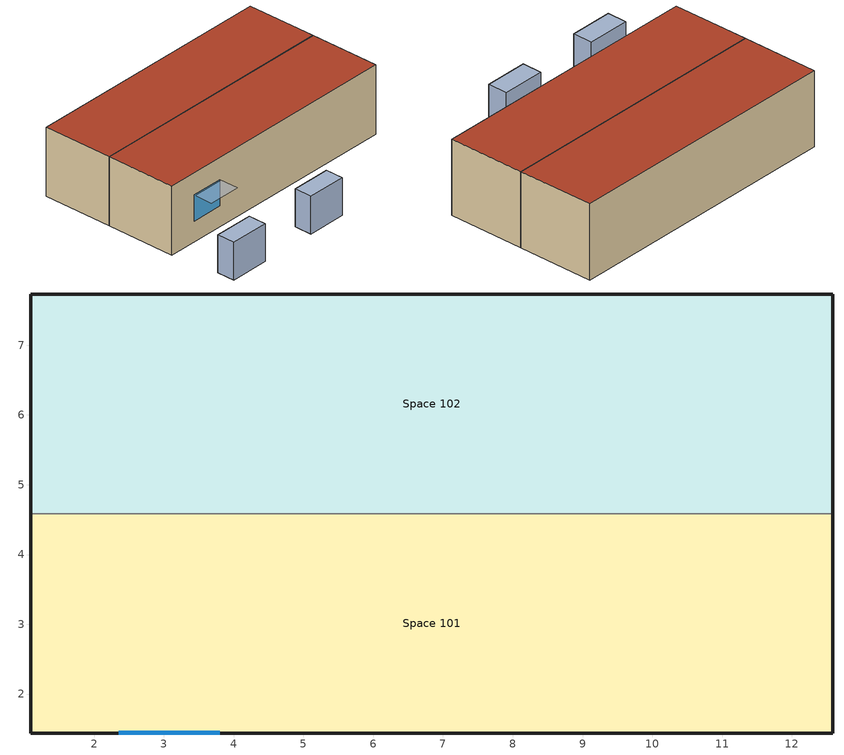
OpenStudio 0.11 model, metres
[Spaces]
Space 101
 floor ground: 12.59,4.59 12.59,1.44 1.09,1.44 1.09,4.59 z0
 wall outside: 1.09,4.59 1.09,1.44 12.59,1.44 12.59,4.59 z0:3.05
 wall to Space 102: 12.59,4.59 1.09,4.59 z0:3.05
 window: 2.35,1.44 3.8,1.44 z0.92:2.07
 roof outside: 12.59,1.44 12.59,4.59 1.09,4.59 1.09,1.44 z3.05
Space 102
 floor ground: 12.59,7.73 12.59,4.59 1.09,4.59 1.09,7.73 z0
 wall outside: 12.59,4.59 12.59,7.73 1.09,7.73 1.09,4.59 z0:3.05
 roof outside: 12.59,4.59 12.59,7.73 1.09,7.73 1.09,4.59 z3.05
shading: 1.31,-1.46 3.09,-1.46 / 3.09,-1.46 3.09,-0.66 / 3.09,-0.66 1.31,-0.66 / 1.31,-0.66 1.31,-1.46 / 5.67,-1.46 7.45,-1.46 / 7.45,-1.46 7.45,-0.66 / 7.45,-0.66 5.67,-0.66 / 5.67,-0.66 5.67,-1.46 z0:1.66; 3.8,0.58 3.8,1.44 2.35,1.44 2.35,0.58 z2.07; 3.09,-0.66 3.09,-1.46 1.31,-1.46 1.31,-0.66 z0; 3.09,-1.46 3.09,-0.66 1.31,-0.66 1.31,-1.46 z1.66; 7.45,-0.66 7.45,-1.46 5.67,-1.46 5.67,-0.66 z0; 7.45,-1.46 7.45,-0.66 5.67,-0.66 5.67,-1.46 z1.66
[Building]
Medium Office: North Axis=-0; Space Type=ASHRAE_189.1-2009_ClimateZone 4-8_MediumOffice; Default Construction Set=ASHRAE_189.1-2009_ClimateZone 4-5 (mdoff)_ConstSet
[Construction]
000_ExtSlabCarpet_4in_ClimateZone 1-8: MAT-CC05 4 HW CONCRETE, CP02 CARPET PAD
000_Exterior Door: 000_F08 Metal surface, 000_I01 25mm insulation board
000_Exterior Window: 000_Clear 3mm, 000_Air 13mm, 000_Clear 3mm
000_Interior Ceiling: 000_M11 100mm lightweight concrete, 000_F05 Ceiling air space resistance, 000_F16 Acoustic tile
000_Interior Door; 000_Interior Partition: 000_G05 25mm wood
000_Interior Floor: 000_F16 Acoustic tile, 000_F05 Ceiling air space resistance, 000_M11 100mm lightweight concrete
000_Interior Wall: 000_G01a 19mm gypsum board, 000_F04 Wall air space resistance, 000_G01a 19mm gypsum board
000_Interior Window: 000_Clear 3mm
ASHRAE_189.1-2009_ExtRoof_IEAD_ClimateZone 2-5: Roof Membrane, Roof Insulation [21], Metal Decking
ASHRAE_189.1-2009_ExtWall_SteelFrame_ClimateZone 4-8: MAT-SHEATH, Wall Insulation [39], 1/2IN Gypsum
ASHRAE_189.1-2009_ExtWindow_ClimateZone 4-5: Theoretical Glass [207]
[DefaultConstructionSet]
ASHRAE_189.1-2009_ClimateZone 4-5 (mdoff)_ConstSet: Default Exterior Surface Constructions=ASHRAE_189.1-2009_ClimateZone 4-5 (mdoff)_Exterior_DefSurfCons; Default Interior Surface Constructions=000_Interior_DefSurfCons; Default Ground Contact Surface Constructions=000_Ground_DefSurfCons; Default Exterior SubSurface Constructions=ASHRAE_189.1-2009_ClimateZone 4-5 (mdoff)_Exterior_DefSubCons; Default Interior SubSurface Constructions=000_Interior_DefSubCons; Interior Partition Construction=000_Interior Partition
[DefaultSubSurfaceConstructions] Glass Door Construction=000_Exterior Window; Skylight Construction=000_Exterior Window; Tubular Daylight Dome Construction=000_Interior Window; Tubular Daylight Diffuser Construction=000_Interior Window
Name | Fixed Window Construction | Operable Window Construction | Door Construction
000_Interior_DefSubCons | 000_Interior Window | 000_Interior Window | 000_Interior Door
ASHRAE_189.1-2009_ClimateZone 4-5 (mdoff)_Exterior_DefSubCons | ASHRAE_189.1-2009_ExtWindow_ClimateZone 4-5 | ASHRAE_189.1-2009_ExtWindow_ClimateZone 4-5 | 000_Exterior Door
[DefaultSurfaceConstructions]
Name | Floor Construction | Wall Construction | Roof Ceiling Construction
000_Ground_DefSurfCons | 000_ExtSlabCarpet_4in_ClimateZone 1-8 | 000_ExtSlabCarpet_4in_ClimateZone 1-8 | 000_ExtSlabCarpet_4in_ClimateZone 1-8
000_Interior_DefSurfCons | 000_Interior Floor | 000_Interior Wall | 000_Interior Ceiling
ASHRAE_189.1-2009_ClimateZone 4-5 (mdoff)_Exterior_DefSurfCons | 000_ExtSlabCarpet_4in_ClimateZone 1-8 | ASHRAE_189.1-2009_ExtWall_SteelFrame_ClimateZone 4-8 | ASHRAE_189.1-2009_ExtRoof_IEAD_ClimateZone 2-5
[Material]
Name | Roughness | Thickness | Conductivity | Density | Specific Heat | Thermal Absorptance | Solar Absorptance | Visible Absorptance
000_F08 Metal surface | Smooth | 0.0008 | 45.28 | 7824 | 500
000_F16 Acoustic tile | MediumSmooth | 0.0191 | 0.06 | 368 | 590
000_G01a 19mm gypsum board | MediumSmooth | 0.019 | 0.16 | 800 | 1090
000_G05 25mm wood | MediumSmooth | 0.0254 | 0.15 | 608 | 1630
000_I01 25mm insulation board | MediumRough | 0.0254 | 0.03 | 43 | 1210
000_M11 100mm lightweight concrete | MediumRough | 0.1016 | 0.53 | 1280 | 840
1/2IN Gypsum | Smooth | 0.0127 | 0.16 | 784.9 | 830 | 0.9 | 0.92 | 0.92
MAT-CC05 4 HW CONCRETE | Rough | 0.1016 | 1.311 | 2240 | 836.8 | 0.9 | 0.7 | 0.7
Metal Decking | MediumSmooth | 0.0015 | 45.006 | 7680 | 418.4 | 0.9 | 0.7 | 0.3
Roof Insulation [21] | MediumRough | 0.2105 | 0.049 | 265 | 836.8 | 0.9 | 0.7 | 0.7
Roof Membrane | VeryRough | 0.0095 | 0.16 | 1121.29 | 1460 | 0.9 | 0.7 | 0.7
Wall Insulation [39] | MediumRough | 0.1184 | 0.045 | 265 | 836.8 | 0.9 | 0.7 | 0.7
[Material:AirGap]
Name | Thermal Resistance
000_F04 Wall air space resistance | 0.15
000_F05 Ceiling air space resistance | 0.18
[Material:NoMass] Thermal Absorptance=0.9; Solar Absorptance=0.7
Name | Roughness | Thermal Resistance | Visible Absorptance
CP02 CARPET PAD | VeryRough | 0.2165 | 0.8
MAT-SHEATH | Rough | 0.3626 | 0.7
[WindowMaterial:Gas]
000_Air 13mm: Gas Type=Air; Thickness=0.0127
[WindowMaterial:Glazing] Optical Data Type=SpectralAverage; Thickness=0.003; Infrared Transmittance at Normal Incidence=0
Name | Solar Transmittance at Normal Incidence | Front Side Solar Reflectance at Normal Incidence | Back Side Solar Reflectance at Normal Incidence | Visible Transmittance at Normal Incidence | Front Side Visible Reflectance at Normal Incidence | Back Side Visible Reflectance at Normal Incidence | Front Side Infrared Hemispherical Emissivity | Back Side Infrared Hemispherical Emissivity | Conductivity | Dirt Correction Factor for Solar and Visible Transmittance | Solar Diffusing
000_Clear 3mm | 0.837 | 0.075 | 0.075 | 0.898 | 0.081 | 0.081 | 0.84 | 0.84 | 0.9
Theoretical Glass [207] | 0.3311 | 0.6189 | 0.6189 | 0.44 | 0.51 | 0.51 | 0.9 | 0.9 | 0.0133 | 1 | No
[DefaultScheduleSet]
MediumOffice_Schedules: Number of People Schedule=Medium Office_Bldg_Occ; People Activity Level Schedule=Medium Office_Activity; Lighting Schedule=Medium Office_Bldg_Light; Electric Equipment Schedule=Medium Office_Bldg_Equip - Adjusted Sunday to start on Jan 10; Infiltration Schedule=Medium Office_Infil_Quarter_On - broke type limits as test
[ElectricEquipment]
ASHRAE_189.1-2009_ClimateZone 4-8_MediumOffice_ElecInst: Electric Equipment Definition=ASHRAE_189.1-2009_ClimateZone 4-8_MediumOffice_ElecDef; Space or SpaceType=ASHRAE_189.1-2009_ClimateZone 4-8_MediumOffice
[ElectricEquipment:Definition]
ASHRAE_189.1-2009_ClimateZone 4-8_MediumOffice_ElecDef: Design Level Calculation Method=Watts/Area; Design Level=0; Watts per Space Floor Area=5.81251
[Lights]
ASHRAE_189.1-2009_ClimateZone 4-8_MediumOffice_LightsInst: Lights Definition=ASHRAE_189.1-2009_ClimateZone 4-8_MediumOffice_LightsDef; Space or SpaceType=ASHRAE_189.1-2009_ClimateZone 4-8_MediumOffice
[Lights:Definition]
ASHRAE_189.1-2009_ClimateZone 4-8_MediumOffice_LightsDef: Design Level Calculation Method=Watts/Area; Lighting Level=0; Watts per Space Floor Area=9.68752
[People]
ASHRAE_189.1-2009_ClimateZone 4-8_MediumOffice_PeopInst: People Definition=MediumOffice_PeopDef; Space or SpaceType=ASHRAE_189.1-2009_ClimateZone 4-8_MediumOffice
[People:Definition]
MediumOffice_PeopDef: Number of People Calculation Method=People/Area; Number of People=0; People per Space Floor Area=0.0538196; Fraction Radiant=0.3
[SpaceInfiltration:DesignFlowRate]
ASHRAE_189.1-2009_ClimateZone 4-8_MediumOffice_Infil: Space or SpaceType=ASHRAE_189.1-2009_ClimateZone 4-8_MediumOffice; Design Flow Rate Calculation Method=AirChanges/Hour; Design Flow Rate=0; Air Changes per Hour=0.15
[SpaceType]
ASHRAE_189.1-2009_ClimateZone 4-8_MediumOffice: Default Schedule Set=MediumOffice_Schedules; Design Specification Outdoor Air Object=MediumOffice_Outdoor_Air
[DesignSpecification:OutdoorAir]
MediumOffice_Outdoor_Air: Outdoor Air Method=Sum; Outdoor Air Flow per Person=0.0107645; Outdoor Air Flow per Floor Area=0; Outdoor Air Flow Rate=0; Outdoor Air Flow Air Changes per Hour=0
[BuildingStory]
Building Story 1: Nominal Z Coordinate {m}=0; Nominal Floor to Floor Height {m}=3.048
[Space] Building Story=Building Story 1
Space 101; Space 102
[Schedule:Ruleset]
Name | Default Day Schedule | Summer Design Day Schedule | Winter Design Day Schedule
Medium Office_Infil_Quarter_On - broke type limits as test | Medium Office_Infil_Quarter_On Default Schedule | Medium Office_Infil_Quarter_On Summer Design Day | Medium Office_Infil_Quarter_On Winter Design Day
Medium Office_Bldg_Light | Medium Office_Bldg_Light Default Schedule | Medium Office_Bldg_Light Summer Design Day | Medium Office_Bldg_Light Winter Design Day
Medium Office_Bldg_Equip - Adjusted Sunday to start on Jan 10 | Medium Office_Bldg_Equip Default Schedule | Medium Office_Bldg_Equip Summer Design Day | Medium Office_Bldg_Equip Winter Design Day
Medium Office_Bldg_Occ | Medium Office_Bldg_Occ Default Schedule | Medium Office_Bldg_Occ Summer Design Day | Medium Office_Bldg_Occ Winter Design Day
Medium Office_Activity | Medium Office_Activity Default Schedule | Medium Office_Activity Summer Design Day | Medium Office_Activity Winter Design Day
[Schedule:Day]
Medium Office_Infil_Quarter_On Default Schedule; Medium Office_Bldg_Light Default Schedule; Medium Office_Bldg_Light Winter Design Day; Medium Office_Bldg_Equip Default Schedule; Medium Office_Bldg_Equip Winter Design Day; Medium Office_Bldg_Occ Default Schedule; Medium Office_Bldg_Occ Rule 1 Day Schedule; Medium Office_Bldg_Occ Winter Design Day; Medium Office_Activity Default Schedule: 24, 0, 0
Medium Office_Infil_Quarter_On Rule 3 Day Schedule; Medium Office_Infil_Quarter_On Summer Design Day: 6, 0, 1, 22, 0, 0.25, 24, 0, 1
Medium Office_Infil_Quarter_On Rule 2 Day Schedule; Medium Office_Infil_Quarter_On Winter Design Day: 6, 0, 1, 18, 0, 0.25, 24, 0, 1
Medium Office_Infil_Quarter_On Rule 1 Day Schedule; Medium Office_Bldg_Light Summer Design Day; Medium Office_Bldg_Equip Summer Design Day: 24, 0, 1
Medium Office_Bldg_Light Rule 3 Day Schedule: 5, 0, 0.05, 7, 0, 0.1, 8, 0, 0.3, 17, 0, 0.9, 18, 0, 0.7, 20, 0, 0.5, 22, 0, 0.3, 23, 0, 0.1, 24, 0, 0.05
Medium Office_Bldg_Light Rule 2 Day Schedule: 6, 0, 0.05, 8, 0, 0.1, 14, 0, 0.5, 17, 0, 0.15, 24, 0, 0.05
Medium Office_Bldg_Light Rule 1 Day Schedule: 24, 0, 0.05
Medium Office_Bldg_Equip Rule 3 Day Schedule: 8, 0, 0.4, 12, 0, 0.9, 13, 0, 0.8, 17, 0, 0.9, 18, 0, 0.8, 20, 0, 0.6, 22, 0, 0.5, 24, 0, 0.4
Medium Office_Bldg_Equip Rule 2 Day Schedule: 6, 0, 0.3, 8, 0, 0.4, 14, 0, 0.5, 17, 0, 0.35, 24, 0, 0.3
Medium Office_Bldg_Equip Rule 1 Day Schedule: 24, 0, 0.3
Medium Office_Bldg_Occ Summer Design Day: 6, 0, 0, 22, 0, 1, 24, 0, 0.05
Medium Office_Bldg_Occ Rule 3 Day Schedule: 6, 0, 0, 7, 0, 0.1, 8, 0, 0.2, 12, 0, 0.95, 13, 0, 0.5, 17, 0, 0.95, 18, 0, 0.7, 20, 0, 0.4, 22, 0, 0.1, 24, 0, 0.05
Medium Office_Bldg_Occ Rule 2 Day Schedule: 6, 0, 0, 8, 0, 0.1, 14, 0, 0.5, 17, 0, 0.1, 24, 0, 0
Medium Office_Activity Rule 1 Day Schedule; Medium Office_Activity Winter Design Day; Medium Office_Activity Summer Design Day: 24, 0, 120
[Schedule:Rule] Date Specification Type=DateRange; Start Month=1; End Month=12; End Day=31
Name | Schedule Ruleset | Rule Order | Day Schedule | Apply Sunday | Apply Monday | Apply Tuesday | Apply Wednesday | Apply Thursday | Apply Friday | Apply Saturday | Start Day
Medium Office_Infil_Quarter_On Rule 3 | Medium Office_Infil_Quarter_On - broke type limits as test | 2 | Medium Office_Infil_Quarter_On Rule 3 Day Schedule | No | Yes | Yes | Yes | Yes | Yes | No | 1
Medium Office_Infil_Quarter_On Rule 2 | Medium Office_Infil_Quarter_On - broke type limits as test | 1 | Medium Office_Infil_Quarter_On Rule 2 Day Schedule | No | No | No | No | No | No | Yes | 1
Medium Office_Infil_Quarter_On Rule 1 | Medium Office_Infil_Quarter_On - broke type limits as test | 0 | Medium Office_Infil_Quarter_On Rule 1 Day Schedule | Yes | No | No | No | No | No | No | 1
Medium Office_Bldg_Light Rule 3 | Medium Office_Bldg_Light | 2 | Medium Office_Bldg_Light Rule 3 Day Schedule | No | Yes | Yes | Yes | Yes | Yes | No | 1
Medium Office_Bldg_Light Rule 2 | Medium Office_Bldg_Light | 1 | Medium Office_Bldg_Light Rule 2 Day Schedule | No | No | No | No | No | No | Yes | 1
Medium Office_Bldg_Light Rule 1 | Medium Office_Bldg_Light | 0 | Medium Office_Bldg_Light Rule 1 Day Schedule | Yes | No | No | No | No | No | No | 1
Medium Office_Bldg_Equip Rule 3 | Medium Office_Bldg_Equip - Adjusted Sunday to start on Jan 10 | 2 | Medium Office_Bldg_Equip Rule 3 Day Schedule | No | Yes | Yes | Yes | Yes | Yes | No | 1
Medium Office_Bldg_Equip Rule 2 | Medium Office_Bldg_Equip - Adjusted Sunday to start on Jan 10 | 1 | Medium Office_Bldg_Equip Rule 2 Day Schedule | No | No | No | No | No | No | Yes | 1
Medium Office_Bldg_Equip Rule 1 | Medium Office_Bldg_Equip - Adjusted Sunday to start on Jan 10 | 0 | Medium Office_Bldg_Equip Rule 1 Day Schedule | Yes | No | No | No | No | No | No | 10
Medium Office_Bldg_Occ Rule 3 | Medium Office_Bldg_Occ | 2 | Medium Office_Bldg_Occ Rule 3 Day Schedule | No | Yes | Yes | Yes | Yes | Yes | No | 1
Medium Office_Bldg_Occ Rule 2 | Medium Office_Bldg_Occ | 1 | Medium Office_Bldg_Occ Rule 2 Day Schedule | No | No | No | No | No | No | Yes | 1
Medium Office_Bldg_Occ Rule 1 | Medium Office_Bldg_Occ | 0 | Medium Office_Bldg_Occ Rule 1 Day Schedule | Yes | No | No | No | No | No | No | 1
Medium Office_Activity Rule 1 | Medium Office_Activity | 0 | Medium Office_Activity Rule 1 Day Schedule | Yes | Yes | Yes | Yes | Yes | Yes | Yes | 1
